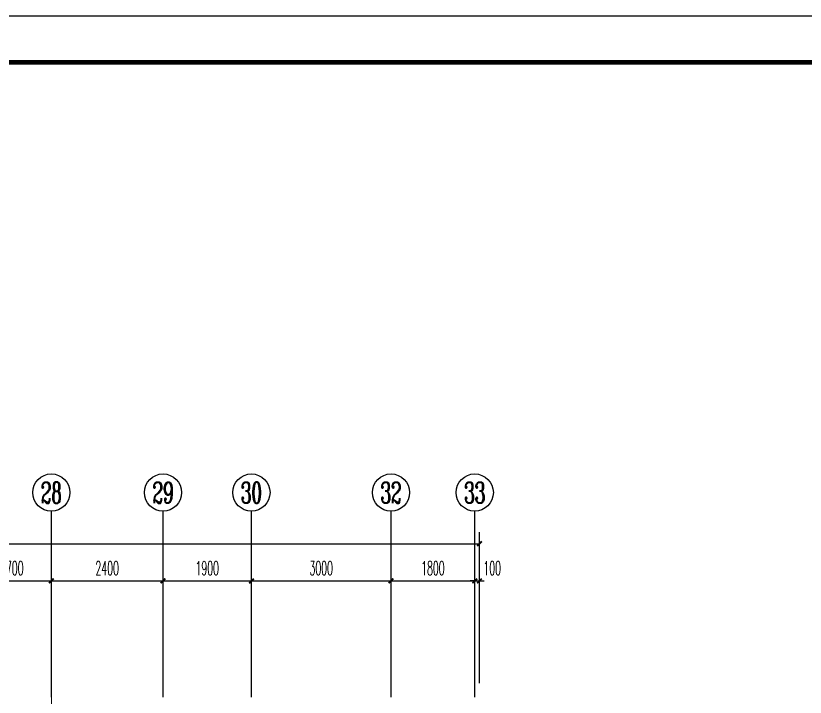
# Model space of a CAD drawing. Extents: x 27938 to 1042331, y -235042 to 1535213.
# Drawn here: x 721352 to 738319, y 378374 to 393024 of the extents above; entities that cross this region are included whole.
import ezdxf
from ezdxf.enums import TextEntityAlignment as Align

# ---------------------------------------------------------------- set-up
doc = ezdxf.new("R2010")
doc.units = 0
doc.header["$LTSCALE"] = 1000
doc.header["$MEASUREMENT"] = 0
doc.linetypes.add('DOTE', pattern=[2.42, 2, -0.2, 0.02, -0.2])
for name, color, linetype in [('3.5方案汇报，与郭总、侯月琴确定户型_t8$0$2020.03.04 -1安徽标准化洋房户型(UA）_t8_t8$0$看线', 154, 'Continuous'), ('AXIS', 3, 'Continuous'), ('AXIS_TEXT', 4, 'Continuous'), ('图框', 140, 'Continuous')]:
    doc.layers.add(name, color=color, linetype=linetype)
doc.layers.add('DOTE', color=19, linetype='DOTE', lineweight=9)
doc.layers.add('yichutu', color=7, linetype='Continuous', true_color=0xffffff, plot=False)
doc.styles.add('_TCH_AXIS', font='COMPLEX', dxfattribs={"bigfont": 'GBCBIG'})
doc.styles.add('_TCH_DIM_T3', font='SIMPLEX.shx', dxfattribs={"width": 0.494118, "bigfont": 'GBCBIG.shx'})
doc.styles.add('COMPLEX', font='COMPLEX')
doc.dimstyles.new('_TCH_ARCH&&100', dxfattribs={"dimtxt": 297.5, "dimasz": 100, "dimexe": 250, "dimexo": 300, "dimgap": 126.25, "dimtad": 1, "dimdec": 0, "dimzin": 0, "dimdsep": 46, "dimtxsty": '_TCH_DIM_T3', "dimblk": 'ARCHTICK', "dimcen": 0.09, "dimclrt": 4, "dimazin": 2, "dimtfac": 1, "dimtdec": 0, "dimtix": 1, "dimtmove": 2, "dimatfit": 3, "dimfxl": 1, "dimtolj": 1, "dimtzin": 0, "dimarcsym": 0})

# ---------------------------------------------------------------- blocks, each defined once
blk = doc.blocks.new('GFDGDGRDGRDG')
at = {"layer": 'DOTE', "linetype": 'DOTE', "ltscale": 0.3}
blk.add_line((615294, 360558), (615294, 376108), dxfattribs=at)
blk = doc.blocks.new('TK')
at = {"layer": '图框'}
blk.add_lwpolyline([(465375, 548714), (549475, 548714), (549475, 489314), (465375, 489314)], close=True, dxfattribs=at)
blk.add_lwpolyline([(465375, 548714), (549475, 548714), (549475, 489314), (465375, 489314)], close=True, dxfattribs=at)
at = {"layer": '图框', "const_width": 100}
blk.add_lwpolyline([(548475, 490314), (548475, 547714), (467875, 547714), (467875, 490314)], close=True, dxfattribs=at)
blk = doc.blocks.new('yct-841-594-84100-59399.9999999999-100-1000.0')
at = {"layer": 'yichutu', "color": 7, "true_color": 0xffffff}
blk.add_lwpolyline([(0, 0), (0, 59400), (84100, 59400), (84100, 0)], close=True, dxfattribs=at)
blk = doc.blocks.new('_ArchTick')
at = {"color": 0, "linetype": 'ByBlock', "const_width": 0.4}
blk.add_lwpolyline([(-0.5, -0.5), (0.5, 0.5)], dxfattribs=at)
blk = doc.blocks.new('*D909')
at = {"layer": 'AXIS', "color": 0, "lineweight": -2}
for p, q in [((731217, 378674), (731217, 381124)), ((731317, 378674), (731317, 381124)), ((731217, 380874), (731117, 380874)), ((731217, 380874), (731317, 380874)), ((731317, 380874), (731417, 380874))]:
    blk.add_line(p, q, dxfattribs=at)
at = {"layer": 'Defpoints', "color": 0}
for p in [(731317, 380874), (731217, 378374), (731317, 378374)]:
    blk.add_point(p, dxfattribs=at)
at = {"layer": 'AXIS', "color": 0, "lineweight": -2, "xscale": 100, "yscale": 100, "zscale": 100}
blk.add_blockref('_ArchTick', (731217, 380874), dxfattribs=at)
at = {"layer": 'AXIS', "color": 0, "lineweight": -2, "xscale": 100, "yscale": 100, "zscale": 100, "rotation": 180}
blk.add_blockref('_ArchTick', (731317, 380874), dxfattribs=at)
at = {"layer": 'AXIS', "color": 4, "insert": (731592, 381149), "char_height": 297.5, "attachment_point": 5, "style": '_TCH_DIM_T3'}
blk.add_mtext('\\A1;100', dxfattribs=at)
blk = doc.blocks.new('*D910')
at = {"layer": 'AXIS', "color": 0, "lineweight": -2}
for p, q in [((729417, 378674), (729417, 381124)), ((731217, 378674), (731217, 381124)), ((729417, 380874), (731217, 380874))]:
    blk.add_line(p, q, dxfattribs=at)
at = {"layer": 'Defpoints', "color": 0}
for p in [(731217, 380874), (729417, 378374), (731217, 378374)]:
    blk.add_point(p, dxfattribs=at)
at = {"layer": 'AXIS', "color": 0, "lineweight": -2, "xscale": 100, "yscale": 100, "zscale": 100, "rotation": 180}
blk.add_blockref('_ArchTick', (729417, 380874), dxfattribs=at)
at = {"layer": 'AXIS', "color": 0, "lineweight": -2, "xscale": 100, "yscale": 100, "zscale": 100}
blk.add_blockref('_ArchTick', (731217, 380874), dxfattribs=at)
at = {"layer": 'AXIS', "color": 4, "insert": (730317, 381149), "char_height": 297.5, "attachment_point": 5, "style": '_TCH_DIM_T3'}
blk.add_mtext('\\A1;1800', dxfattribs=at)
blk = doc.blocks.new('*D911')
at = {"layer": 'AXIS', "color": 0, "lineweight": -2}
for p, q in [((726417, 378674), (726417, 381124)), ((729417, 378674), (729417, 381124)), ((726417, 380874), (729417, 380874))]:
    blk.add_line(p, q, dxfattribs=at)
at = {"layer": 'Defpoints', "color": 0}
for p in [(729417, 380874), (726417, 378374), (729417, 378374)]:
    blk.add_point(p, dxfattribs=at)
at = {"layer": 'AXIS', "color": 0, "lineweight": -2, "xscale": 100, "yscale": 100, "zscale": 100, "rotation": 180}
blk.add_blockref('_ArchTick', (726417, 380874), dxfattribs=at)
at = {"layer": 'AXIS', "color": 0, "lineweight": -2, "xscale": 100, "yscale": 100, "zscale": 100}
blk.add_blockref('_ArchTick', (729417, 380874), dxfattribs=at)
at = {"layer": 'AXIS', "color": 4, "insert": (727917, 381149), "char_height": 297.5, "attachment_point": 5, "style": '_TCH_DIM_T3'}
blk.add_mtext('\\A1;3000', dxfattribs=at)
blk = doc.blocks.new('*D912')
at = {"layer": 'AXIS', "color": 0, "lineweight": -2}
for p, q in [((724517, 378674), (724517, 381124)), ((726417, 378674), (726417, 381124)), ((724517, 380874), (726417, 380874))]:
    blk.add_line(p, q, dxfattribs=at)
at = {"layer": 'Defpoints', "color": 0}
for p in [(726417, 380874), (724517, 378374), (726417, 378374)]:
    blk.add_point(p, dxfattribs=at)
at = {"layer": 'AXIS', "color": 0, "lineweight": -2, "xscale": 100, "yscale": 100, "zscale": 100, "rotation": 180}
blk.add_blockref('_ArchTick', (724517, 380874), dxfattribs=at)
at = {"layer": 'AXIS', "color": 0, "lineweight": -2, "xscale": 100, "yscale": 100, "zscale": 100}
blk.add_blockref('_ArchTick', (726417, 380874), dxfattribs=at)
at = {"layer": 'AXIS', "color": 4, "insert": (725467, 381149), "char_height": 297.5, "attachment_point": 5, "style": '_TCH_DIM_T3'}
blk.add_mtext('\\A1;1900', dxfattribs=at)
blk = doc.blocks.new('*D913')
at = {"layer": 'AXIS', "color": 0, "lineweight": -2}
for p, q in [((722117, 378674), (722117, 381124)), ((724517, 378674), (724517, 381124)), ((722117, 380874), (724517, 380874))]:
    blk.add_line(p, q, dxfattribs=at)
at = {"layer": 'Defpoints', "color": 0}
for p in [(724517, 380874), (722117, 378374), (724517, 378374)]:
    blk.add_point(p, dxfattribs=at)
at = {"layer": 'AXIS', "color": 0, "lineweight": -2, "xscale": 100, "yscale": 100, "zscale": 100, "rotation": 180}
blk.add_blockref('_ArchTick', (722117, 380874), dxfattribs=at)
at = {"layer": 'AXIS', "color": 0, "lineweight": -2, "xscale": 100, "yscale": 100, "zscale": 100}
blk.add_blockref('_ArchTick', (724517, 380874), dxfattribs=at)
at = {"layer": 'AXIS', "color": 4, "insert": (723317, 381149), "char_height": 297.5, "attachment_point": 5, "style": '_TCH_DIM_T3'}
blk.add_mtext('\\A1;2400', dxfattribs=at)
blk = doc.blocks.new('*D914')
at = {"layer": 'AXIS', "color": 0, "lineweight": -2}
for p, q in [((720417, 378674), (720417, 381124)), ((722117, 378674), (722117, 381124)), ((720417, 380874), (722117, 380874))]:
    blk.add_line(p, q, dxfattribs=at)
at = {"layer": 'Defpoints', "color": 0}
for p in [(722117, 380874), (720417, 378374), (722117, 378374)]:
    blk.add_point(p, dxfattribs=at)
at = {"layer": 'AXIS', "color": 0, "lineweight": -2, "xscale": 100, "yscale": 100, "zscale": 100, "rotation": 180}
blk.add_blockref('_ArchTick', (720417, 380874), dxfattribs=at)
at = {"layer": 'AXIS', "color": 0, "lineweight": -2, "xscale": 100, "yscale": 100, "zscale": 100}
blk.add_blockref('_ArchTick', (722117, 380874), dxfattribs=at)
at = {"layer": 'AXIS', "color": 4, "insert": (721267, 381149), "char_height": 297.5, "attachment_point": 5, "style": '_TCH_DIM_T3'}
blk.add_mtext('\\A1;1700', dxfattribs=at)
blk = doc.blocks.new('*D966')
at = {"layer": 'AXIS', "color": 0, "lineweight": -2}
for p, q in [((682317, 378674), (682317, 381924)), ((731317, 378674), (731317, 381924)), ((682317, 381674), (731317, 381674))]:
    blk.add_line(p, q, dxfattribs=at)
at = {"layer": 'Defpoints', "color": 0}
for p in [(731317, 381674), (682317, 378374), (731317, 378374)]:
    blk.add_point(p, dxfattribs=at)
at = {"layer": 'AXIS', "color": 0, "lineweight": -2, "xscale": 100, "yscale": 100, "zscale": 100, "rotation": 180}
blk.add_blockref('_ArchTick', (682317, 381674), dxfattribs=at)
at = {"layer": 'AXIS', "color": 0, "lineweight": -2, "xscale": 100, "yscale": 100, "zscale": 100}
blk.add_blockref('_ArchTick', (731317, 381674), dxfattribs=at)
at = {"layer": 'AXIS', "color": 4, "insert": (706817, 381949), "char_height": 297.5, "attachment_point": 5, "style": '_TCH_DIM_T3'}
blk.add_mtext('\\A1;49000', dxfattribs=at)
blk = doc.blocks.new('_AXISO')
blk.add_circle((0, 0), 0.5)
at = {"layer": 'AXIS_TEXT', "style": 'COMPLEX', "width": 1.041667}
blk.add_attdef('A', text='', height=0.56, dxfattribs=at).set_placement((-0.25, -0.28), (0.25, -0.28), align=Align.FIT)

msp = doc.modelspace()

# ---------------------------------------------------------------- linework, layer by layer
at = {"layer": 'AXIS'}
for p, q in [((722116.6, 378373.7), (722116.6, 382373.7)), ((724516.6, 378373.7), (724516.6, 382373.7)), ((726416.6, 378373.7), (726416.6, 382373.7)), ((729416.6, 378373.7), (729416.6, 382373.7)), ((731216.6, 378373.7), (731216.6, 382373.7))]:
    msp.add_line(p, q, dxfattribs=at)

# ---------------------------------------------------------------- block references
msp.add_blockref('TK', (202139.1, -155690.1))
at = {"layer": '3.5方案汇报，与郭总、侯月琴确定户型_t8$0$2020.03.04 -1安徽标准化洋房户型(UA）_t8_t8$0$看线', "ltscale": 10}
msp.add_blockref('GFDGDGRDGRDG', (106822.9, 2265.4), dxfattribs=at)
at = {"layer": 'AXIS'}
ref = msp.add_blockref('_AXISO', (722116.6, 382773.7), dxfattribs=dict(at, xscale=800, yscale=800, zscale=800))
ref.add_attrib('A', '28', dxfattribs={"layer": 'AXIS_TEXT', "height": 452.55, "style": '_TCH_AXIS', "width": 0.617647}).set_placement((721890.3, 382547.5), (722342.9, 382547.5), align=Align.FIT)
ref = msp.add_blockref('_AXISO', (724516.6, 382773.7), dxfattribs=dict(at, xscale=800, yscale=800, zscale=800))
ref.add_attrib('A', '29', dxfattribs={"layer": 'AXIS_TEXT', "height": 452.55, "style": '_TCH_AXIS', "width": 0.617647}).set_placement((724290.3, 382547.5), (724742.9, 382547.5), align=Align.FIT)
ref = msp.add_blockref('_AXISO', (726416.6, 382773.7), dxfattribs=dict(at, xscale=800, yscale=800, zscale=800))
ref.add_attrib('A', '30', dxfattribs={"layer": 'AXIS_TEXT', "height": 452.55, "style": '_TCH_AXIS', "width": 0.636364}).set_placement((726190.3, 382547.5), (726642.9, 382547.5), align=Align.FIT)
ref = msp.add_blockref('_AXISO', (729416.6, 382773.7), dxfattribs=dict(at, xscale=800, yscale=800, zscale=800))
ref.add_attrib('A', '32', dxfattribs={"layer": 'AXIS_TEXT', "height": 452.55, "style": '_TCH_AXIS', "width": 0.636364}).set_placement((729190.3, 382547.5), (729642.9, 382547.5), align=Align.FIT)
ref = msp.add_blockref('_AXISO', (731216.6, 382773.7), dxfattribs=dict(at, xscale=800, yscale=800, zscale=800))
ref.add_attrib('A', '33', dxfattribs={"layer": 'AXIS_TEXT', "height": 452.55, "style": '_TCH_AXIS', "width": 0.636364}).set_placement((730990.3, 382547.5), (731442.9, 382547.5), align=Align.FIT)
at = {"layer": 'yichutu'}
msp.add_blockref('yct-841-594-84100-59399.9999999999-100-1000.0', (667514.1, 333623.5), dxfattribs=at)

# ---------------------------------------------------------------- dimensions: what is measured, and where the dimension line sits
at = {"layer": 'AXIS'}
for p1, p2, distance, picture, middle in [((682316.6, 378373.7), (731316.6, 378373.7), 3300, '*D966', (706816.6, 381948.7)), ((720416.6, 378373.7), (722116.6, 378373.7), 2500, '*D914', (721266.6, 381148.7)), ((722116.6, 378373.7), (724516.6, 378373.7), 2500, '*D913', (723316.6, 381148.7)), ((724516.6, 378373.7), (726416.6, 378373.7), 2500, '*D912', (725466.6, 381148.7)), ((726416.6, 378373.7), (729416.6, 378373.7), 2500, '*D911', (727916.6, 381148.7)), ((729416.6, 378373.7), (731216.6, 378373.7), 2500, '*D910', (730316.6, 381148.7))]:
    dim = msp.add_aligned_dim(p1=p1, p2=p2, distance=distance, dimstyle='_TCH_ARCH&&100', dxfattribs=at)
    dim.commit()
    dim.dimension.update_dxf_attribs({"geometry": picture, "text_midpoint": middle})
dim = msp.add_linear_dim(base=(731316.6, 380873.7), p1=(731216.6, 378373.7), p2=(731316.6, 378373.7), angle=0, dimstyle='_TCH_ARCH&&100', dxfattribs=at)
dim.commit()
dim.dimension.update_dxf_attribs({"geometry": '*D909', "text_midpoint": (731591.6, 381148.7), "dimtype": 129})

doc.saveas('drawing.dxf')
